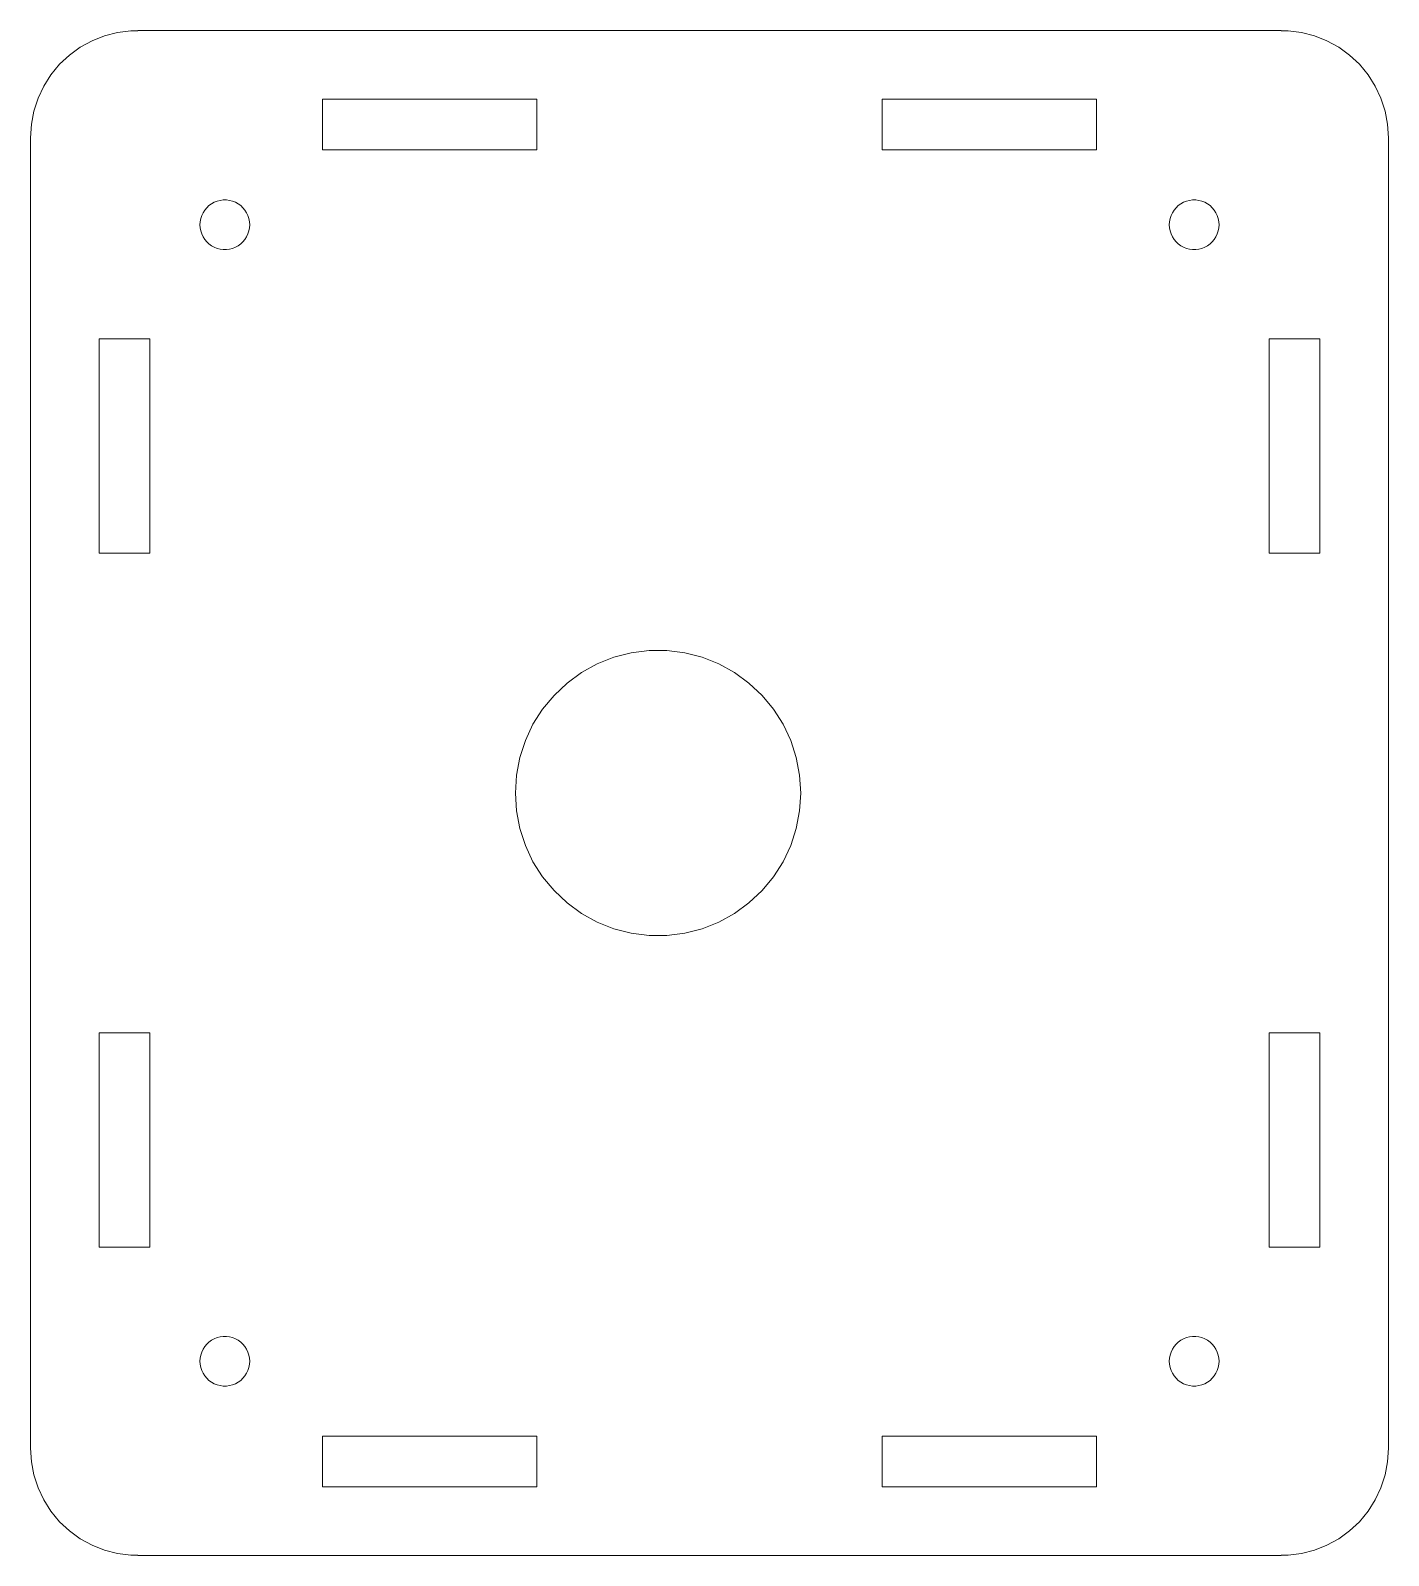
# Model space of a CAD drawing. Header units: inches. Extents: x -40.2 to 40.2, y -45.2 to 45.2.
import ezdxf

# ---------------------------------------------------------------- set-up
doc = ezdxf.new("R2010")
doc.units = ezdxf.units.IN
doc.layers.get('0').update_dxf_attribs({"linetype": 'CONTINUOUS', "lineweight": 0})

msp = doc.modelspace()

# ---------------------------------------------------------------- linework, layer by layer
for p, q in [((-33.861, 45.151), (-33.861, 45.164)), ((-33.861, 45.164), (33.861, 45.164)), ((33.861, 45.164), (33.861, 45.151)), ((-37.264, 44.175), (-36.565, 44.56)), ((-36.565, 44.56), (-35.823, 44.853)), ((-35.823, 44.853), (-35.051, 45.052)), ((-35.051, 45.052), (-34.26, 45.151)), ((-34.26, 45.151), (-33.861, 45.151)), ((33.861, 45.151), (34.26, 45.151)), ((34.26, 45.151), (35.051, 45.052)), ((35.051, 45.052), (35.823, 44.853)), ((35.823, 44.853), (36.565, 44.56)), ((36.565, 44.56), (37.264, 44.175)), ((-38.49, 43.161), (-37.909, 43.707)), ((-37.909, 43.707), (-37.264, 44.175)), ((37.264, 44.175), (37.909, 43.707)), ((37.909, 43.707), (38.49, 43.161)), ((-39.426, 41.873), (-38.998, 42.546)), ((-38.998, 42.546), (-38.49, 43.161)), ((38.49, 43.161), (38.998, 42.546)), ((38.998, 42.546), (39.426, 41.873)), ((-39.765, 41.152), (-39.426, 41.873)), ((39.426, 41.873), (39.765, 41.152)), ((-40.012, 40.393), (-39.765, 41.152)), ((-22.924, 38.1), (-22.924, 41.1)), ((-22.924, 41.1), (-10.224, 41.1)), ((-10.224, 41.1), (-10.224, 38.1)), ((10.224, 38.1), (10.224, 41.1)), ((10.224, 41.1), (22.924, 41.1)), ((22.924, 41.1), (22.924, 38.1)), ((39.765, 41.152), (40.012, 40.393)), ((-40.161, 39.61), (-40.012, 40.393)), ((40.012, 40.393), (40.161, 39.61)), ((-40.211, 38.814), (-40.161, 39.61)), ((40.161, 39.61), (40.211, 38.814)), ((-40.211, -38.814), (-40.211, 38.814)), ((-10.224, 38.1), (-22.924, 38.1)), ((22.924, 38.1), (10.224, 38.1)), ((40.211, 38.814), (40.211, -38.814)), ((-30.072, 34.197), (-29.993, 34.365)), ((-29.993, 34.365), (-29.894, 34.521)), ((-29.894, 34.521), (-29.776, 34.663)), ((-29.776, 34.663), (-29.641, 34.79)), ((-29.641, 34.79), (-29.491, 34.899)), ((-29.491, 34.899), (-29.329, 34.988)), ((-29.329, 34.988), (-29.157, 35.056)), ((-29.157, 35.056), (-28.978, 35.102)), ((-28.978, 35.102), (-28.795, 35.125)), ((-28.795, 35.125), (-28.609, 35.125)), ((-28.609, 35.125), (-28.426, 35.102)), ((-28.426, 35.102), (-28.247, 35.056)), ((-28.247, 35.056), (-28.075, 34.988)), ((-28.075, 34.988), (-27.913, 34.899)), ((-27.913, 34.899), (-27.763, 34.79)), ((-27.763, 34.79), (-27.628, 34.663)), ((-27.628, 34.663), (-27.51, 34.521)), ((-27.51, 34.521), (-27.411, 34.365)), ((-27.411, 34.365), (-27.332, 34.197)), ((27.332, 34.197), (27.411, 34.365)), ((27.411, 34.365), (27.51, 34.521)), ((27.51, 34.521), (27.628, 34.663)), ((27.628, 34.663), (27.763, 34.79)), ((27.763, 34.79), (27.913, 34.899)), ((27.913, 34.899), (28.075, 34.988)), ((28.075, 34.988), (28.247, 35.056)), ((28.247, 35.056), (28.426, 35.102)), ((28.426, 35.102), (28.609, 35.125)), ((28.609, 35.125), (28.795, 35.125)), ((28.795, 35.125), (28.978, 35.102)), ((28.978, 35.102), (29.157, 35.056)), ((29.157, 35.056), (29.329, 34.988)), ((29.329, 34.988), (29.491, 34.899)), ((29.491, 34.899), (29.641, 34.79)), ((29.641, 34.79), (29.776, 34.663)), ((29.776, 34.663), (29.894, 34.521)), ((29.894, 34.521), (29.993, 34.365)), ((29.993, 34.365), (30.072, 34.197)), ((-30.175, 33.655), (-30.164, 33.84)), ((-30.164, 33.47), (-30.175, 33.655)), ((-30.164, 33.84), (-30.129, 34.021)), ((-30.129, 33.289), (-30.164, 33.47)), ((-30.129, 34.021), (-30.072, 34.197)), ((-27.332, 34.197), (-27.275, 34.021)), ((-27.275, 34.021), (-27.24, 33.84)), ((-27.24, 33.47), (-27.275, 33.289)), ((-27.24, 33.84), (-27.229, 33.655)), ((-27.229, 33.655), (-27.24, 33.47)), ((27.229, 33.655), (27.24, 33.84)), ((27.24, 33.47), (27.229, 33.655)), ((27.24, 33.84), (27.275, 34.021)), ((27.275, 33.289), (27.24, 33.47)), ((27.275, 34.021), (27.332, 34.197)), ((30.072, 34.197), (30.129, 34.021)), ((30.129, 34.021), (30.164, 33.84)), ((30.164, 33.47), (30.129, 33.289)), ((30.164, 33.84), (30.175, 33.655)), ((30.175, 33.655), (30.164, 33.47)), ((-30.072, 33.113), (-30.129, 33.289)), ((-29.993, 32.945), (-30.072, 33.113)), ((-29.894, 32.789), (-29.993, 32.945)), ((-29.776, 32.647), (-29.894, 32.789)), ((-29.641, 32.52), (-29.776, 32.647)), ((-29.491, 32.411), (-29.641, 32.52)), ((-27.763, 32.52), (-27.913, 32.411)), ((-27.628, 32.647), (-27.763, 32.52)), ((-27.51, 32.789), (-27.628, 32.647)), ((-27.411, 32.945), (-27.51, 32.789)), ((-27.332, 33.113), (-27.411, 32.945)), ((-27.275, 33.289), (-27.332, 33.113)), ((27.332, 33.113), (27.275, 33.289)), ((27.411, 32.945), (27.332, 33.113)), ((27.51, 32.789), (27.411, 32.945)), ((27.628, 32.647), (27.51, 32.789)), ((27.763, 32.52), (27.628, 32.647)), ((27.913, 32.411), (27.763, 32.52)), ((29.641, 32.52), (29.491, 32.411)), ((29.776, 32.647), (29.641, 32.52)), ((29.894, 32.789), (29.776, 32.647)), ((29.993, 32.945), (29.894, 32.789)), ((30.072, 33.113), (29.993, 32.945)), ((30.129, 33.289), (30.072, 33.113)), ((-29.329, 32.322), (-29.491, 32.411)), ((-29.157, 32.254), (-29.329, 32.322)), ((-28.978, 32.208), (-29.157, 32.254)), ((-28.795, 32.185), (-28.978, 32.208)), ((-28.609, 32.185), (-28.795, 32.185)), ((-28.426, 32.208), (-28.609, 32.185)), ((-28.247, 32.254), (-28.426, 32.208)), ((-28.075, 32.322), (-28.247, 32.254)), ((-27.913, 32.411), (-28.075, 32.322)), ((28.075, 32.322), (27.913, 32.411)), ((28.247, 32.254), (28.075, 32.322)), ((28.426, 32.208), (28.247, 32.254)), ((28.609, 32.185), (28.426, 32.208)), ((28.795, 32.185), (28.609, 32.185)), ((28.978, 32.208), (28.795, 32.185)), ((29.157, 32.254), (28.978, 32.208)), ((29.329, 32.322), (29.157, 32.254)), ((29.491, 32.411), (29.329, 32.322)), ((-36.147, 14.2), (-36.147, 26.9)), ((-36.147, 26.9), (-33.147, 26.9)), ((-33.147, 26.9), (-33.147, 14.2)), ((33.147, 14.2), (33.147, 26.9)), ((33.147, 26.9), (36.147, 26.9)), ((36.147, 26.9), (36.147, 14.2)), ((-33.147, 14.2), (-36.147, 14.2)), ((36.147, 14.2), (33.147, 14.2)), ((-5.659, 8.036), (-4.631, 8.3)), ((-4.631, 8.3), (-3.579, 8.433)), ((-3.579, 8.433), (-2.517, 8.433)), ((-2.517, 8.433), (-1.465, 8.3)), ((-1.465, 8.3), (-0.437, 8.036)), ((-7.576, 7.135), (-6.646, 7.646)), ((-6.646, 7.646), (-5.659, 8.036)), ((-0.437, 8.036), (0.55, 7.646)), ((0.55, 7.646), (1.48, 7.135)), ((-9.208, 5.784), (-8.434, 6.511)), ((-8.434, 6.511), (-7.576, 7.135)), ((1.48, 7.135), (2.338, 6.511)), ((2.338, 6.511), (3.112, 5.784)), ((-9.884, 4.967), (-9.208, 5.784)), ((3.112, 5.784), (3.788, 4.967)), ((-10.453, 4.071), (-9.884, 4.967)), ((3.788, 4.967), (4.357, 4.071)), ((-10.905, 3.111), (-10.453, 4.071)), ((4.357, 4.071), (4.809, 3.111)), ((-11.233, 2.101), (-10.905, 3.111)), ((4.809, 3.111), (5.137, 2.101)), ((-11.431, 1.059), (-11.233, 2.101)), ((5.137, 2.101), (5.335, 1.059)), ((-11.498, 0), (-11.431, 1.059)), ((5.335, 1.059), (5.402, 0)), ((-11.431, -1.059), (-11.498, 0)), ((5.402, 0), (5.335, -1.059)), ((-11.233, -2.101), (-11.431, -1.059)), ((5.335, -1.059), (5.137, -2.101)), ((-10.905, -3.111), (-11.233, -2.101)), ((5.137, -2.101), (4.809, -3.111)), ((-10.453, -4.071), (-10.905, -3.111)), ((4.809, -3.111), (4.357, -4.071)), ((-9.884, -4.967), (-10.453, -4.071)), ((4.357, -4.071), (3.788, -4.967)), ((-9.208, -5.784), (-9.884, -4.967)), ((3.788, -4.967), (3.112, -5.784)), ((-8.434, -6.511), (-9.208, -5.784)), ((3.112, -5.784), (2.338, -6.511)), ((-7.576, -7.135), (-8.434, -6.511)), ((-6.646, -7.646), (-7.576, -7.135)), ((1.48, -7.135), (0.55, -7.646)), ((2.338, -6.511), (1.48, -7.135)), ((-5.659, -8.036), (-6.646, -7.646)), ((-4.631, -8.3), (-5.659, -8.036)), ((-0.437, -8.036), (-1.465, -8.3)), ((0.55, -7.646), (-0.437, -8.036)), ((-3.579, -8.433), (-4.631, -8.3)), ((-2.517, -8.433), (-3.579, -8.433)), ((-1.465, -8.3), (-2.517, -8.433)), ((-36.147, -26.9), (-36.147, -14.2)), ((-36.147, -14.2), (-33.147, -14.2)), ((-33.147, -14.2), (-33.147, -26.9)), ((33.147, -26.9), (33.147, -14.2)), ((33.147, -14.2), (36.147, -14.2)), ((36.147, -14.2), (36.147, -26.9)), ((-33.147, -26.9), (-36.147, -26.9)), ((36.147, -26.9), (33.147, -26.9)), ((-29.641, -32.52), (-29.491, -32.411)), ((-29.491, -32.411), (-29.329, -32.322)), ((-29.329, -32.322), (-29.157, -32.254)), ((-29.157, -32.254), (-28.978, -32.208)), ((-28.978, -32.208), (-28.795, -32.185)), ((-28.795, -32.185), (-28.609, -32.185)), ((-28.609, -32.185), (-28.426, -32.208)), ((-28.426, -32.208), (-28.247, -32.254)), ((-28.247, -32.254), (-28.075, -32.322)), ((-28.075, -32.322), (-27.913, -32.411)), ((-27.913, -32.411), (-27.763, -32.52)), ((27.763, -32.52), (27.913, -32.411)), ((27.913, -32.411), (28.075, -32.322)), ((28.075, -32.322), (28.247, -32.254)), ((28.247, -32.254), (28.426, -32.208)), ((28.426, -32.208), (28.609, -32.185)), ((28.609, -32.185), (28.795, -32.185)), ((28.795, -32.185), (28.978, -32.208)), ((28.978, -32.208), (29.157, -32.254)), ((29.157, -32.254), (29.329, -32.322)), ((29.329, -32.322), (29.491, -32.411)), ((29.491, -32.411), (29.641, -32.52)), ((-30.164, -33.47), (-30.129, -33.289)), ((-30.129, -33.289), (-30.072, -33.113)), ((-30.072, -33.113), (-29.993, -32.945)), ((-29.993, -32.945), (-29.894, -32.789)), ((-29.894, -32.789), (-29.776, -32.647)), ((-29.776, -32.647), (-29.641, -32.52)), ((-27.763, -32.52), (-27.628, -32.647)), ((-27.628, -32.647), (-27.51, -32.789)), ((-27.51, -32.789), (-27.411, -32.945)), ((-27.411, -32.945), (-27.332, -33.113)), ((-27.332, -33.113), (-27.275, -33.289)), ((-27.275, -33.289), (-27.24, -33.47)), ((27.24, -33.47), (27.275, -33.289)), ((27.275, -33.289), (27.332, -33.113)), ((27.332, -33.113), (27.411, -32.945)), ((27.411, -32.945), (27.51, -32.789)), ((27.51, -32.789), (27.628, -32.647)), ((27.628, -32.647), (27.763, -32.52)), ((29.641, -32.52), (29.776, -32.647)), ((29.776, -32.647), (29.894, -32.789)), ((29.894, -32.789), (29.993, -32.945)), ((29.993, -32.945), (30.072, -33.113)), ((30.072, -33.113), (30.129, -33.289)), ((30.129, -33.289), (30.164, -33.47)), ((-30.175, -33.655), (-30.164, -33.47)), ((-30.164, -33.84), (-30.175, -33.655)), ((-30.129, -34.021), (-30.164, -33.84)), ((-30.072, -34.197), (-30.129, -34.021)), ((-29.993, -34.365), (-30.072, -34.197)), ((-27.332, -34.197), (-27.411, -34.365)), ((-27.275, -34.021), (-27.332, -34.197)), ((-27.24, -33.84), (-27.275, -34.021)), ((-27.24, -33.47), (-27.229, -33.655)), ((-27.229, -33.655), (-27.24, -33.84)), ((27.229, -33.655), (27.24, -33.47)), ((27.24, -33.84), (27.229, -33.655)), ((27.275, -34.021), (27.24, -33.84)), ((27.332, -34.197), (27.275, -34.021)), ((27.411, -34.365), (27.332, -34.197)), ((30.072, -34.197), (29.993, -34.365)), ((30.129, -34.021), (30.072, -34.197)), ((30.164, -33.84), (30.129, -34.021)), ((30.164, -33.47), (30.175, -33.655)), ((30.175, -33.655), (30.164, -33.84)), ((-29.894, -34.521), (-29.993, -34.365)), ((-29.776, -34.663), (-29.894, -34.521)), ((-29.641, -34.79), (-29.776, -34.663)), ((-29.491, -34.899), (-29.641, -34.79)), ((-29.329, -34.988), (-29.491, -34.899)), ((-29.157, -35.056), (-29.329, -34.988)), ((-28.978, -35.102), (-29.157, -35.056)), ((-28.795, -35.125), (-28.978, -35.102)), ((-28.609, -35.125), (-28.795, -35.125)), ((-28.426, -35.102), (-28.609, -35.125)), ((-28.247, -35.056), (-28.426, -35.102)), ((-28.075, -34.988), (-28.247, -35.056)), ((-27.913, -34.899), (-28.075, -34.988)), ((-27.763, -34.79), (-27.913, -34.899)), ((-27.628, -34.663), (-27.763, -34.79)), ((-27.51, -34.521), (-27.628, -34.663)), ((-27.411, -34.365), (-27.51, -34.521)), ((27.51, -34.521), (27.411, -34.365)), ((27.628, -34.663), (27.51, -34.521)), ((27.763, -34.79), (27.628, -34.663)), ((27.913, -34.899), (27.763, -34.79)), ((28.075, -34.988), (27.913, -34.899)), ((28.247, -35.056), (28.075, -34.988)), ((28.426, -35.102), (28.247, -35.056)), ((28.609, -35.125), (28.426, -35.102)), ((28.795, -35.125), (28.609, -35.125)), ((28.978, -35.102), (28.795, -35.125)), ((29.157, -35.056), (28.978, -35.102)), ((29.329, -34.988), (29.157, -35.056)), ((29.491, -34.899), (29.329, -34.988)), ((29.641, -34.79), (29.491, -34.899)), ((29.776, -34.663), (29.641, -34.79)), ((29.894, -34.521), (29.776, -34.663)), ((29.993, -34.365), (29.894, -34.521)), ((-40.161, -39.61), (-40.211, -38.814)), ((-22.924, -41.1), (-22.924, -38.1)), ((-22.924, -38.1), (-10.224, -38.1)), ((-10.224, -38.1), (-10.224, -41.1)), ((10.224, -41.1), (10.224, -38.1)), ((10.224, -38.1), (22.924, -38.1)), ((22.924, -38.1), (22.924, -41.1)), ((40.211, -38.814), (40.161, -39.61)), ((-40.012, -40.393), (-40.161, -39.61)), ((40.161, -39.61), (40.012, -40.393)), ((-39.765, -41.152), (-40.012, -40.393)), ((40.012, -40.393), (39.765, -41.152)), ((-39.426, -41.873), (-39.765, -41.152)), ((-10.224, -41.1), (-22.924, -41.1)), ((22.924, -41.1), (10.224, -41.1)), ((39.765, -41.152), (39.426, -41.873)), ((-38.998, -42.546), (-39.426, -41.873)), ((39.426, -41.873), (38.998, -42.546)), ((-38.49, -43.161), (-38.998, -42.546)), ((-37.909, -43.707), (-38.49, -43.161)), ((38.49, -43.161), (37.909, -43.707)), ((38.998, -42.546), (38.49, -43.161)), ((-37.264, -44.175), (-37.909, -43.707)), ((-36.565, -44.56), (-37.264, -44.175)), ((37.264, -44.175), (36.565, -44.56)), ((37.909, -43.707), (37.264, -44.175)), ((-35.823, -44.853), (-36.565, -44.56)), ((-35.051, -45.052), (-35.823, -44.853)), ((-34.26, -45.151), (-35.051, -45.052)), ((-33.861, -45.151), (-34.26, -45.151)), ((-33.861, -45.164), (-33.861, -45.151)), ((33.861, -45.164), (-33.861, -45.164)), ((34.26, -45.151), (33.861, -45.151)), ((33.861, -45.151), (33.861, -45.164)), ((35.051, -45.052), (34.26, -45.151)), ((35.823, -44.853), (35.051, -45.052)), ((36.565, -44.56), (35.823, -44.853))]:
    msp.add_line(p, q)

doc.saveas('drawing.dxf')
